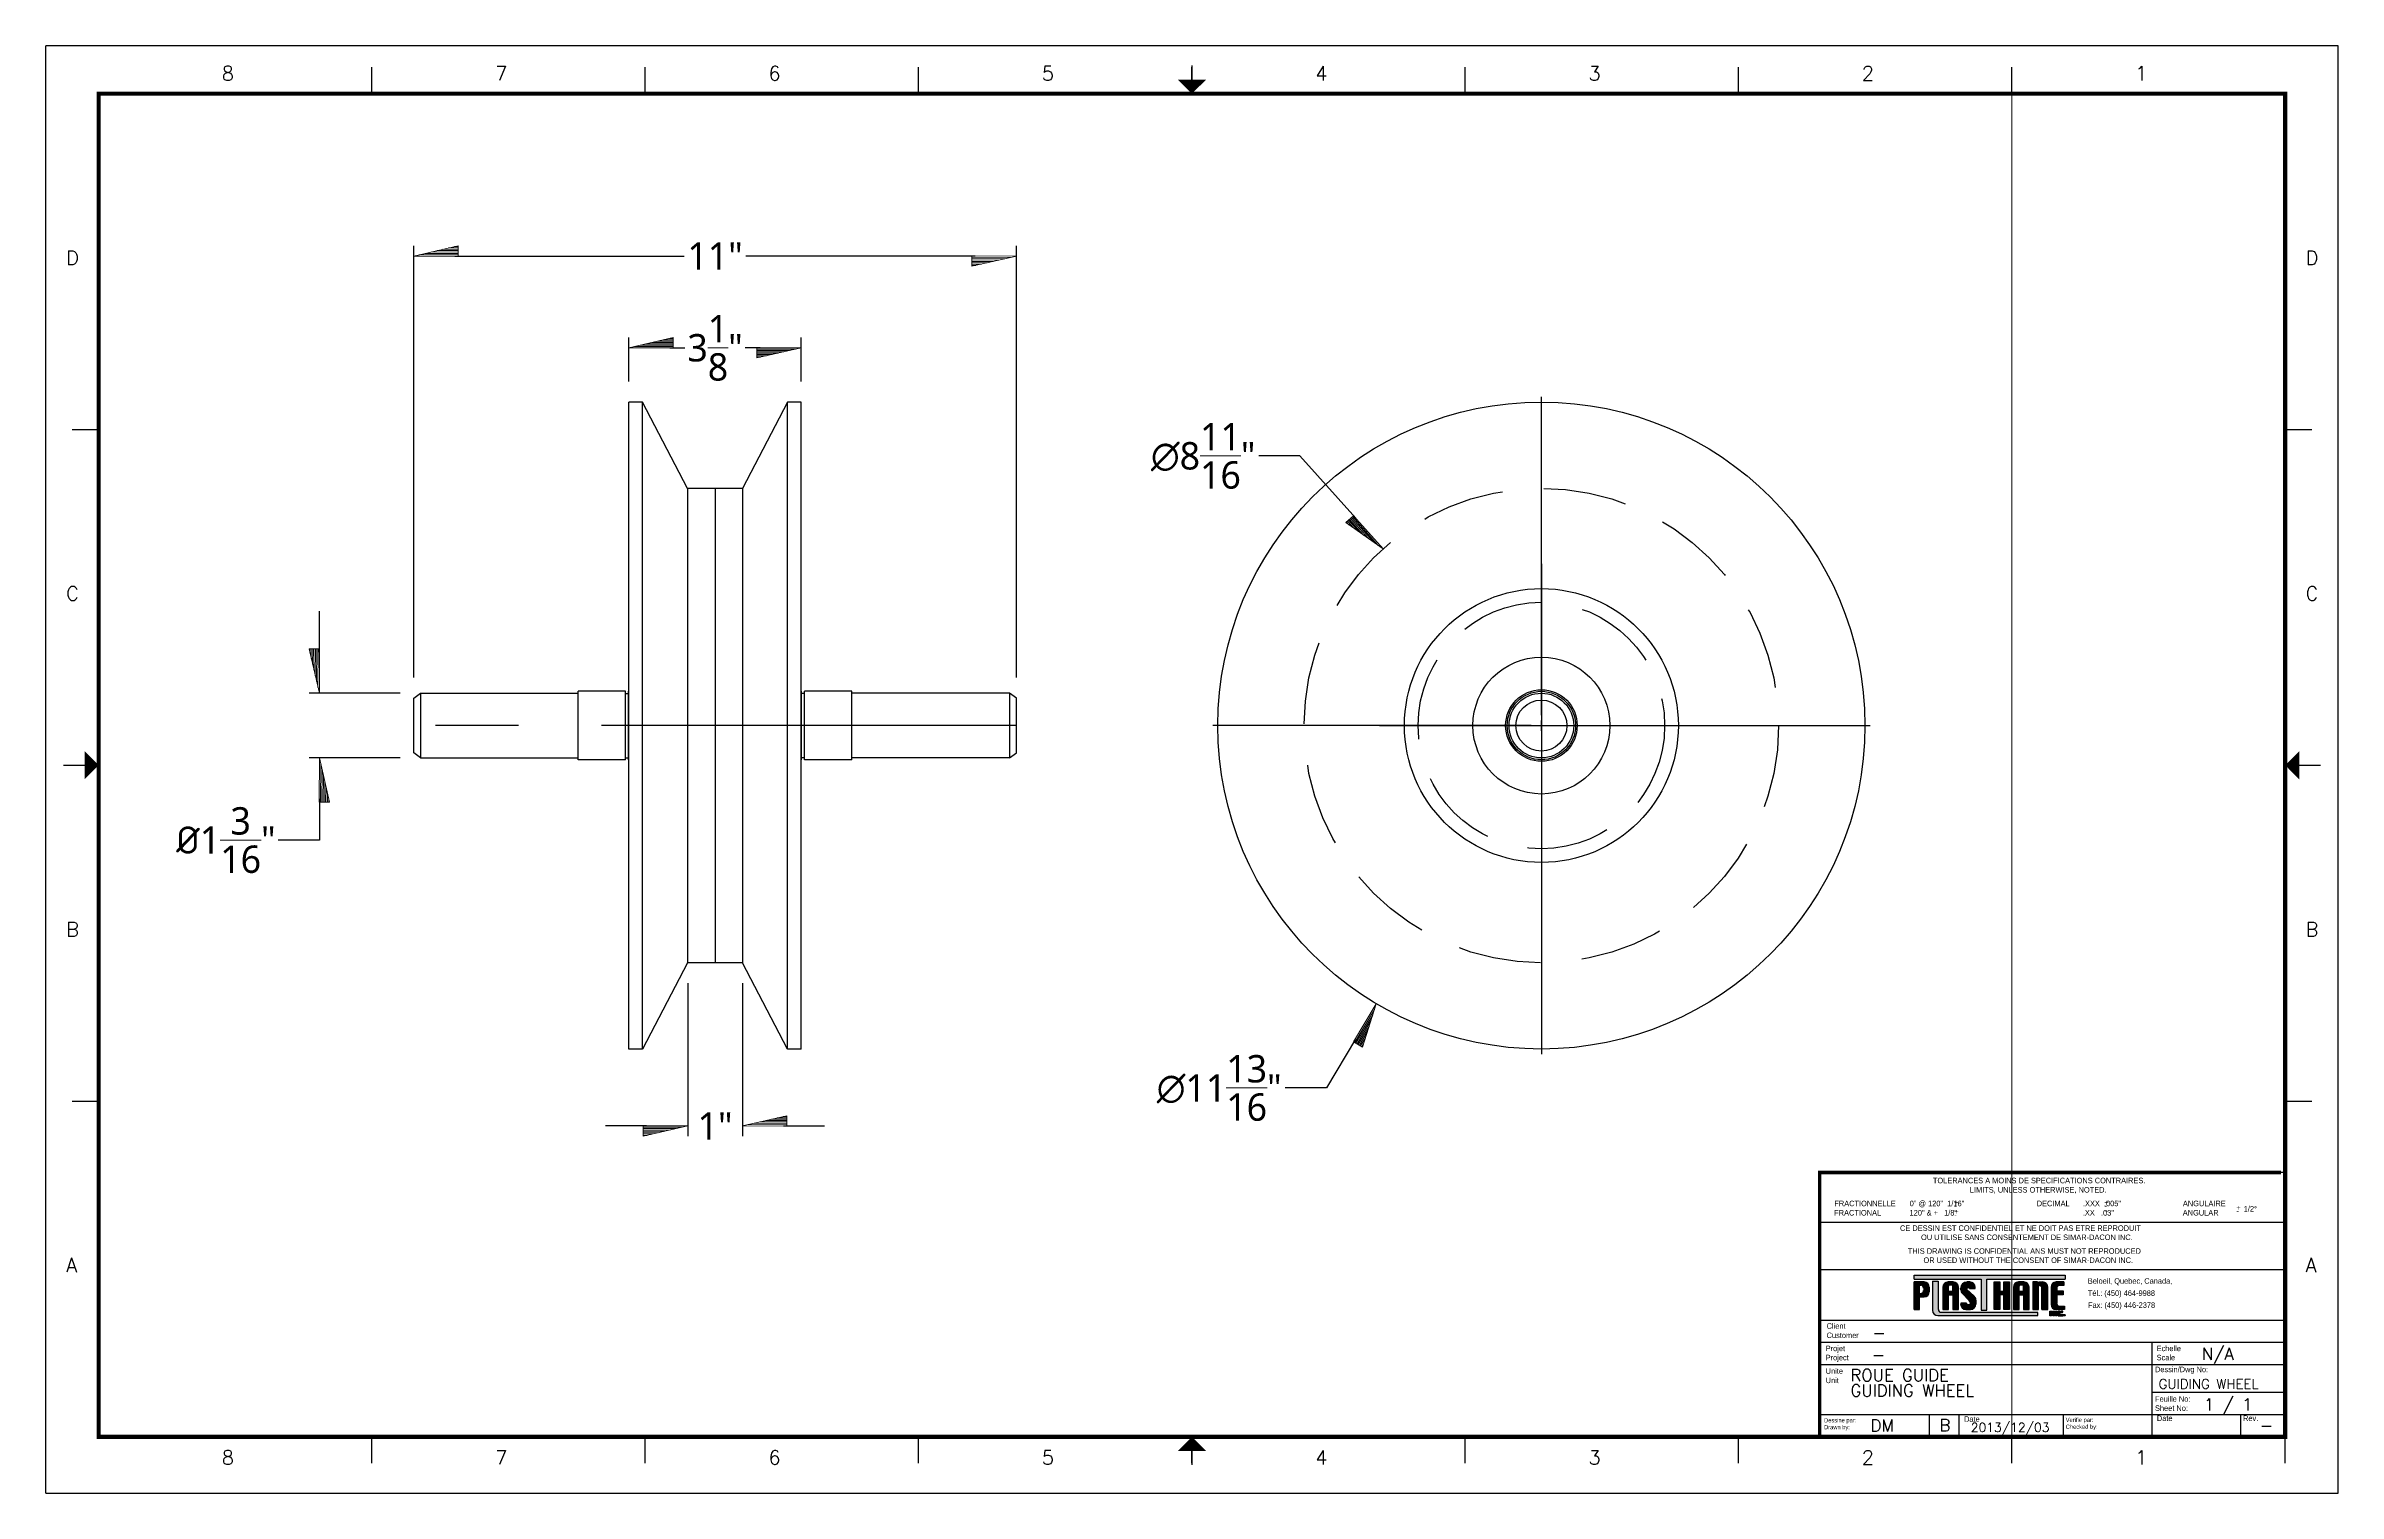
# Paper-space layout 'Layout1' of a CAD drawing. Extents: x -0.1 to 16.9, y 0.2 to 10.9.
# The model-space entities are those that its viewports show. They can reach past a viewport. Long polylines and large blocks are cut down to what shows.
import ezdxf

# ---------------------------------------------------------------- set-up
doc = ezdxf.new("R2010")
doc.units = 0
doc.header["$MEASUREMENT"] = 0
doc.linetypes.add('CENTER', pattern=[2, 1.25, -0.25, 0.25, -0.25])
doc.linetypes.add('HIDDEN', pattern=[0.375, 0.25, -0.125])
doc.layers.get('0').update_dxf_attribs({"linetype": 'CONTINUOUS'})
doc.layers.get('DEFPOINTS').update_dxf_attribs({"linetype": 'CONTINUOUS'})
doc.layers.add('AM_5', color=3, linetype='CONTINUOUS', lineweight=15)
doc.layers.add('AM_VIEWS', color=1, linetype='CONTINUOUS', lineweight=15, plot=False)
doc.layers.add('AXES', color=1, linetype='CENTER')
doc.layers.add('CARTOUCHE', color=2, linetype='CONTINUOUS')
doc.styles.add('CARTOUCHE', font='ROMANS.SHX', dxfattribs={"height": 0.1})
doc.styles.add('CARTOUCHE_2', font='ROMANS.SHX', dxfattribs={"height": 0.075})
doc.styles.add('pamphlet', font='segoeui.ttf', dxfattribs={"height": 0.5})
doc.styles.add('ROMANS', font='romans.shx')
doc.styles.add('STD1_1', font='stylu.ttf', dxfattribs={"height": 1})
doc.dimstyles.new('PAMPHLET', dxfattribs={"dimtxt": 1, "dimasz": 1.5, "dimexe": 0.1875, "dimexo": 0.375, "dimgap": 0.09375, "dimtad": 0, "dimtih": 1, "dimtoh": 1, "dimdec": 4, "dimzin": 0, "dimdsep": 46, "dimlunit": 4, "dimtxsty": 'pamphlet', "dimblk1": 'BFL', "dimblk2": 'BFL', "dimsah": 1, "dimcen": -0.09375, "dimadec": 0, "dimazin": 0, "dimtfac": 1, "dimtdec": 4, "dimtofl": 0, "dimtmove": 0, "dimatfit": 1, "dimldrblk": 'BFL', "dimfxl": 0, "dimtolj": 1, "dimtzin": 0, "dimarcsym": 0})
doc.dimstyles.new('PAMPHLET$0', dxfattribs={"dimtxt": 1, "dimasz": 1.5, "dimexe": 0.1875, "dimexo": 0.375, "dimgap": 0.09375, "dimtad": 0, "dimtih": 1, "dimtoh": 1, "dimdec": 4, "dimzin": 0, "dimdsep": 46, "dimlunit": 4, "dimtxsty": 'pamphlet', "dimblk1": 'BFL', "dimblk2": 'BFL', "dimsah": 1, "dimcen": -0.09375, "dimadec": 0, "dimazin": 0, "dimtfac": 1, "dimtdec": 4, "dimtofl": 0, "dimtmove": 0, "dimatfit": 1, "dimldrblk": 'BFL', "dimfxl": 0, "dimtolj": 1, "dimtzin": 0, "dimarcsym": 0})

# ---------------------------------------------------------------- blocks, each defined once
blk = doc.blocks.new('CADRE_FORMAT_B')
at = {"layer": 'CARTOUCHE'}
for p, q in [((0, 0), (0, 10.735)), ((17, 10.735), (0, 10.735)), ((17, 0), (17, 10.735)), ((2.419, 10.38), (2.419, 10.576)), ((4.446, 10.38), (4.446, 10.576)), ((6.473, 10.38), (6.473, 10.576)), ((8.5, 10.38), (8.5, 10.576)), ((8.5, 10.38), (8.5, 10.576)), ((10.527, 10.38), (10.527, 10.576)), ((12.554, 10.38), (12.554, 10.576)), ((14.581, 10.38), (14.581, 10.576)), ((0.196, 7.889), (0.392, 7.889)), ((16.608, 7.889), (16.804, 7.889)), ((0.131, 5.399), (0.392, 5.399)), ((0.196, 5.399), (0.392, 5.399)), ((16.608, 5.399), (16.869, 5.399)), ((16.608, 5.399), (16.804, 5.399)), ((0.196, 2.908), (0.392, 2.908)), ((16.608, 2.908), (16.804, 2.908)), ((2.419, 0.222), (2.419, 0.418)), ((4.446, 0.222), (4.446, 0.418)), ((6.473, 0.222), (6.473, 0.418)), ((8.5, 0.222), (8.5, 0.418)), ((8.5, 0.222), (8.5, 0.418)), ((10.527, 0.222), (10.527, 0.418)), ((12.554, 0.222), (12.554, 0.418)), ((14.581, 0.222), (14.581, 0.418)), ((16.608, 0.222), (16.608, 0.418)), ((0, 0), (17, 0))]:
    blk.add_line(p, q, dxfattribs=at)
at = {"layer": 'CARTOUCHE', "const_width": 0.0105}
for points in [[(8.5, 10.589), (8.5, 10.484)], [(0.183, 5.399), (0.288, 5.399)], [(16.681, 5.43), (16.681, 5.43)], [(8.5, 0.209), (8.5, 0.313)]]:
    blk.add_lwpolyline(points, dxfattribs=at)
at = {"layer": 'CARTOUCHE', "const_width": 0.0312}
blk.add_lwpolyline([(16.608, 10.38), (0.392, 10.38), (0.392, 0.418), (16.608, 0.418)], close=True, dxfattribs=at)
at = {"layer": 'CARTOUCHE'}
for points in [[(8.395, 10.484), (8.605, 10.484), (8.5, 10.38)], [(0.288, 5.294), (0.288, 5.503), (0.392, 5.399)], [(16.712, 5.294), (16.712, 5.503), (16.608, 5.399)], [(8.395, 0.313), (8.605, 0.313), (8.5, 0.418)]]:
    blk.add_solid(points, dxfattribs=at)
at = {"layer": 'CARTOUCHE', "style": 'ROMANS'}
for s, p in [('8', (1.306, 10.478)), ('7', (3.333, 10.478)), ('6', (5.36, 10.478)), ('5', (7.387, 10.478)), ('4', (9.414, 10.478)), ('3', (11.441, 10.478)), ('2', (13.468, 10.478)), ('1', (15.495, 10.478)), ('D', (0.151, 9.11)), ('D', (16.759, 9.11)), ('C', (0.151, 6.62)), ('C', (16.759, 6.62)), ('B', (0.151, 4.129)), ('B', (16.759, 4.129)), ('A', (0.151, 1.639)), ('A', (16.759, 1.639)), ('8', (1.306, 0.212)), ('7', (3.333, 0.212)), ('6', (5.36, 0.212)), ('5', (7.387, 0.212)), ('4', (9.414, 0.212)), ('3', (11.441, 0.212)), ('2', (13.468, 0.212)), ('1', (15.495, 0.212))]:
    blk.add_text(s, height=0.105, dxfattribs=at).set_placement(p)
blk = doc.blocks.new('DESCRIPTIONDELACARTOUCHEFORMATB')
at = {"layer": 'CARTOUCHE'}
for tag, p, height, style in [('CLIENT', (-2.075, 0.195), 0.0891, 'CARTOUCHE'), ('PROJET', (-2.08, 0.03), 0.0891, 'CARTOUCHE'), ('ÉCHELLE', (0.368, 0.035), 0.0891, 'CARTOUCHE'), ('DESCRIPTION1', (-2.238, -0.122), 0.0891, 'CARTOUCHE'), ('DESCRIPTION2', (-2.238, -0.236), 0.0891, 'CARTOUCHE'), ('#DESSIN', (0.048, -0.178), 0.0891, 'CARTOUCHE'), ('DESCRIPTION3', (-2.237, -0.349), 0.0891, 'CARTOUCHE'), ('#FEUILLE', (0.384, -0.338), 0.0891, 'CARTOUCHE'), ('DESSINÉ', (-2.088, -0.496), 0.0891, 'CARTOUCHE'), ('FORMAT', (-1.578, -0.494), 0.0891, 'CARTOUCHE'), ('DATECONCEPTION', (-1.345, -0.498), 0.0668, 'CARTOUCHE_2'), ('VÉRIFIÉ_PAR', (-0.305, -0.493), 0.0891, 'CARTOUCHE'), ('DATEVÉRIFICATION', (0.193, -0.493), 0.0891, 'CARTOUCHE'), ('RÉVISION', (0.798, -0.493), 0.0891, 'CARTOUCHE')]:
    blk.add_attdef(tag, p, '', height=height, dxfattribs=dict(at, style=style))
blk = doc.blocks.new('BFL')
for p, q in [((0, 0), (-1.08, 0.001)), ((-1.08, 0.001), (-1.08, -0.249)), ((0, 0), (-1.08, -0.249)), ((-0.141, -0.033), (-1.08, -0.031)), ((-0.283, -0.065), (-1.08, -0.064)), ((-0.424, -0.098), (-1.08, -0.097)), ((-0.565, -0.13), (-1.08, -0.13)), ((-0.707, -0.163), (-1.08, -0.162)), ((-0.848, -0.195), (-1.08, -0.195)), ((-0.99, -0.228), (-1.08, -0.228))]:
    blk.add_line(p, q)
blk = doc.blocks.new('*D50')
at = {"layer": 'AM_5', "color": 0, "lineweight": -2, "ltscale": 0.75}
for p, q in [((107.261, 47.696), (107.261, 55.581)), ((108.011, 55.393), (112.197, 55.393)), ((117.511, 55.393), (113.324, 55.393)), ((118.261, 47.696), (118.261, 55.581))]:
    blk.add_line(p, q, dxfattribs=at)
at = {"layer": 'DEFPOINTS', "color": 0, "ltscale": 0.75}
for p in [(118.261, 55.393), (107.261, 47.321), (118.261, 47.321)]:
    blk.add_point(p, dxfattribs=at)
at = {"layer": 'AM_5', "color": 0, "lineweight": -2, "ltscale": 0.75, "xscale": 0.75, "yscale": 0.75, "zscale": 0.75, "rotation": 180}
blk.add_blockref('BFL', (107.261, 55.393), dxfattribs=at)
at = {"layer": 'AM_5', "color": 0, "lineweight": -2, "ltscale": 0.75, "xscale": 0.75, "yscale": 0.75, "zscale": 0.75}
blk.add_blockref('BFL', (118.261, 55.393), dxfattribs=at)
at = {"layer": 'AM_5', "color": 0, "ltscale": 0.75, "insert": (112.761, 55.393), "char_height": 0.5, "attachment_point": 5, "style": 'pamphlet'}
blk.add_mtext('\\A1;11"', dxfattribs=at)
blk = doc.blocks.new('*D51')
at = {"layer": 'AM_5', "color": 0, "lineweight": -2, "ltscale": 0.75}
for p, q in [((127.846, 47.008), (127.846, 52.82)), ((127.846, 46.727), (127.846, 46.914)), ((127.658, 46.821), (121.846, 46.821)), ((127.752, 46.821), (127.939, 46.821)), ((127.846, 46.633), (127.846, 40.821)), ((128.033, 46.821), (133.845, 46.821)), ((124.45, 41.097), (123.921, 40.205)), ((123.921, 40.205), (123.171, 40.205))]:
    blk.add_line(p, q, dxfattribs=at)
at = {"layer": 'DEFPOINTS', "color": 0, "ltscale": 0.75}
for p in [(130.859, 51.9), (124.832, 41.742)]:
    blk.add_point(p, dxfattribs=at)
at = {"layer": 'AM_5', "color": 0, "lineweight": -2, "ltscale": 0.75, "xscale": 0.75, "yscale": 0.75, "zscale": 0.75, "rotation": 59.31974368997349}
blk.add_blockref('BFL', (124.832, 41.742), dxfattribs=at)
at = {"layer": 'AM_5', "color": 0, "ltscale": 0.75, "insert": (121.964, 40.205), "char_height": 0.5, "attachment_point": 5, "style": 'pamphlet'}
blk.add_mtext('\\A1;∅11{\\H1.000000x;\\S13/16;}"', dxfattribs=at)
blk = doc.blocks.new('*D52')
at = {"layer": 'AM_5', "color": 0, "lineweight": -2, "ltscale": 0.75}
for p, q in [((105.537, 48.161), (105.537, 48.911)), ((107.011, 47.411), (105.35, 47.411)), ((107.011, 46.23), (105.35, 46.23)), ((105.537, 45.48), (105.537, 44.73)), ((105.537, 44.73), (104.787, 44.73))]:
    blk.add_line(p, q, dxfattribs=at)
at = {"layer": 'DEFPOINTS', "color": 0, "ltscale": 0.75}
for p in [(107.386, 47.411), (105.537, 46.23), (107.386, 46.23)]:
    blk.add_point(p, dxfattribs=at)
at = {"layer": 'AM_5', "color": 0, "lineweight": -2, "ltscale": 0.75, "xscale": 0.75, "yscale": 0.75, "zscale": 0.75}
for p, rotation in [((105.537, 47.411), 270), ((105.537, 46.23), 90)]:
    blk.add_blockref('BFL', p, dxfattribs=dict(at, rotation=rotation))
at = {"layer": 'AM_5', "color": 0, "ltscale": 0.75, "insert": (103.831, 44.73), "char_height": 0.5, "attachment_point": 5, "style": 'pamphlet'}
blk.add_mtext('\\A1;{\\fISOCPEUR|b0|i0|c0|p34;%%C{\\fSegoe UI|b0|i0|c0|p34;1{\\H1.000000x;\\S3/16;}"}}', dxfattribs=at)
blk = doc.blocks.new('*D53')
at = {"layer": 'AM_5', "color": 0, "lineweight": -2, "ltscale": 0.75}
for p, q in [((123.436, 51.745), (122.686, 51.745)), ((124.456, 50.605), (123.436, 51.745)), ((127.846, 47.008), (127.846, 51.245)), ((127.846, 46.727), (127.846, 46.914)), ((127.658, 46.821), (123.421, 46.821)), ((127.752, 46.821), (127.939, 46.821)), ((127.846, 46.633), (127.846, 42.396)), ((128.033, 46.821), (132.27, 46.821))]:
    blk.add_line(p, q, dxfattribs=at)
at = {"layer": 'DEFPOINTS', "color": 0, "ltscale": 0.75}
for p in [(124.956, 50.047), (130.735, 43.595)]:
    blk.add_point(p, dxfattribs=at)
at = {"layer": 'AM_5', "color": 0, "lineweight": -2, "ltscale": 0.75, "xscale": 0.75, "yscale": 0.75, "zscale": 0.75, "rotation": 311.8472149117584}
blk.add_blockref('BFL', (124.956, 50.047), dxfattribs=at)
at = {"layer": 'AM_5', "color": 0, "ltscale": 0.75, "insert": (121.672, 51.745), "char_height": 0.5, "attachment_point": 5, "style": 'pamphlet'}
blk.add_mtext('\\A1;∅8{\\H1.000000x;\\S11/16;}"', dxfattribs=at)
blk = doc.blocks.new('*D84')
at = {"layer": 'AM_5', "color": 0, "lineweight": -2, "ltscale": 0.75}
for p, q in [((112.261, 42.115), (112.261, 39.323)), ((113.261, 42.115), (113.261, 39.323)), ((111.511, 39.51), (110.761, 39.51)), ((114.011, 39.51), (114.761, 39.51))]:
    blk.add_line(p, q, dxfattribs=at)
at = {"layer": 'DEFPOINTS', "color": 0, "ltscale": 0.75}
for p in [(112.261, 42.49), (113.261, 42.49), (113.261, 39.51)]:
    blk.add_point(p, dxfattribs=at)
at = {"layer": 'AM_5', "color": 0, "lineweight": -2, "ltscale": 0.75, "xscale": 0.75, "yscale": 0.75, "zscale": 0.75}
blk.add_blockref('BFL', (112.261, 39.51), dxfattribs=at)
at = {"layer": 'AM_5', "color": 0, "lineweight": -2, "ltscale": 0.75, "xscale": 0.75, "yscale": 0.75, "zscale": 0.75, "rotation": 180}
blk.add_blockref('BFL', (113.261, 39.51), dxfattribs=at)
at = {"layer": 'AM_5', "color": 0, "ltscale": 0.75, "insert": (112.761, 39.51), "char_height": 0.5, "attachment_point": 5, "style": 'pamphlet'}
blk.add_mtext('\\A1;{\\fSegoe UI|b0|i0|c0|p34;1"}', dxfattribs=at)
blk = doc.blocks.new('*D85')
at = {"layer": 'AM_5', "color": 0, "lineweight": -2, "ltscale": 0.75}
for p, q in [((111.186, 53.101), (111.186, 53.906)), ((111.936, 53.718), (112.21, 53.718)), ((113.585, 53.718), (113.311, 53.718)), ((114.335, 53.101), (114.335, 53.906))]:
    blk.add_line(p, q, dxfattribs=at)
at = {"layer": 'DEFPOINTS', "color": 0, "ltscale": 0.75}
for p in [(114.335, 53.718), (111.186, 52.726), (114.335, 52.726)]:
    blk.add_point(p, dxfattribs=at)
at = {"layer": 'AM_5', "color": 0, "lineweight": -2, "ltscale": 0.75, "xscale": 0.75, "yscale": 0.75, "zscale": 0.75, "rotation": 180}
blk.add_blockref('BFL', (111.186, 53.718), dxfattribs=at)
at = {"layer": 'AM_5', "color": 0, "lineweight": -2, "ltscale": 0.75, "xscale": 0.75, "yscale": 0.75, "zscale": 0.75}
blk.add_blockref('BFL', (114.335, 53.718), dxfattribs=at)
at = {"layer": 'AM_5', "color": 0, "ltscale": 0.75, "insert": (112.761, 53.718), "char_height": 0.5, "attachment_point": 5, "style": 'pamphlet'}
blk.add_mtext('\\A1;{\\fSegoe UI|b0|i0|c0|p34;3{\\H1.000000x;\\S1/8;}"}', dxfattribs=at)

msp = doc.modelspace()

# ---------------------------------------------------------------- linework, layer by layer
for p, q in [((111.18585, 40.91517), (111.18585, 52.72617)), ((111.43585, 52.72617), (111.18585, 52.72617)), ((111.43585, 40.91517), (111.43585, 52.72617)), ((112.26065, 51.15137), (111.43585, 52.72617)), ((114.08545, 52.72617), (113.26065, 51.15137)), ((114.08545, 40.91517), (114.08545, 52.72617)), ((114.33545, 52.72617), (114.08545, 52.72617)), ((114.33545, 40.91517), (114.33545, 52.72617)), ((112.26065, 51.15137), (112.26065, 42.48997)), ((113.26065, 51.15137), (112.26065, 51.15137)), ((112.76065, 51.15137), (112.76065, 42.48997)), ((113.26065, 51.15137), (113.26065, 42.48997)), ((127.84557, 49.77342), (127.84557, 43.86792)), ((111.18585, 44.32067), (111.18585, 49.32067)), ((114.33545, 44.32067), (114.33545, 49.32067)), ((107.26065, 47.32067), (107.38565, 47.41122)), ((107.26065, 46.32067), (107.26065, 47.32067)), ((107.38565, 47.41122), (110.26065, 47.41122)), ((107.38565, 47.41122), (107.38565, 46.23012)), ((110.26065, 46.19567), (110.26065, 47.44567)), ((111.12635, 47.44567), (110.26065, 47.44567)), ((111.12635, 46.19567), (111.12635, 47.44567)), ((111.12635, 47.40867), (111.18235, 47.40867)), ((111.18235, 46.19567), (111.18235, 47.44567)), ((111.18585, 47.44567), (111.18235, 47.44567)), ((114.33895, 47.44567), (114.33545, 47.44567)), ((114.33895, 46.19567), (114.33895, 47.44567)), ((114.39495, 47.40867), (114.33895, 47.40867)), ((114.39495, 46.19567), (114.39495, 47.44567)), ((115.26065, 47.44567), (114.39495, 47.44567)), ((115.26065, 46.19567), (115.26065, 47.44567)), ((118.13565, 47.41122), (115.26065, 47.41122)), ((118.13565, 47.41122), (118.13565, 46.23012)), ((118.26065, 47.32067), (118.13565, 47.41122)), ((118.26065, 46.32067), (118.26065, 47.32067)), ((127.84557, 47.41122), (127.84557, 46.23012)), ((114.33545, 46.82067), (111.18585, 46.82067)), ((124.89282, 46.82067), (130.79832, 46.82067)), ((127.25502, 46.82067), (128.43612, 46.82067)), ((107.38565, 46.23012), (107.26065, 46.32067)), ((107.38565, 46.23012), (110.26065, 46.23012)), ((111.12635, 46.19567), (110.26065, 46.19567)), ((111.12635, 46.23267), (111.18235, 46.23267)), ((111.18585, 46.19567), (111.18235, 46.19567)), ((114.33895, 46.19567), (114.33545, 46.19567)), ((114.39495, 46.23267), (114.33895, 46.23267)), ((115.26065, 46.19567), (114.39495, 46.19567)), ((118.13565, 46.23012), (115.26065, 46.23012)), ((118.13565, 46.23012), (118.26065, 46.32067)), ((112.26065, 42.48997), (111.43585, 40.91517)), ((113.26065, 42.48997), (112.26065, 42.48997)), ((114.08545, 40.91517), (113.26065, 42.48997)), ((111.43585, 40.91517), (111.18585, 40.91517)), ((114.33545, 40.91517), (114.08545, 40.91517))]:
    msp.add_line(p, q)
for radius in [5.9056, 2.5, 1.25, 0.65305, 0.625, 0.59055, 0.46555]:
    msp.add_circle((127.84557, 46.82067), radius)
at = {"linetype": 'HIDDEN'}
for radius in [4.3307, 2.25]:
    msp.add_circle((127.84557, 46.82067), radius, dxfattribs=at)
at = {"layer": 'AXES'}
msp.add_line((118.26065, 46.82067), (107.26065, 46.82067), dxfattribs=at)

# ---------------------------------------------------------------- dimensions: what is measured, and where the dimension line sits
at = {"layer": 'AM_5', "color": 0, "ltscale": 0.75}
for base, p1, p2, override, picture, middle in [((118.26065, 55.39339), (107.26065, 47.32067), (118.26065, 47.32067), {"dimtxt": 0.5, "dimasz": 0.75}, '*D50', (112.76065, 55.39339)), ((114.33545, 53.71839), (111.18585, 52.72617), (114.33545, 52.72617), {"dimtxt": 0.5, "dimasz": 0.75, "dimpost": '{\\fSegoe UI|b0|i0|c0|p34;<>}'}, '*D85', (112.76065, 53.71839))]:
    dim = msp.add_linear_dim(base=base, p1=p1, p2=p2, dimstyle='PAMPHLET$0', override=override, dxfattribs=at)
    dim.commit()
    dim.dimension.update_dxf_attribs({"geometry": picture, "text_midpoint": middle})
for p1, p2, picture, middle in [((130.85885, 51.89955), (124.83228, 41.74168), '*D51', (121.96437, 40.20528)), ((130.73478, 43.59461), (124.95636, 50.04672), '*D53', (121.67166, 51.74481))]:
    dim = msp.add_diameter_dim_2p(p1=p1, p2=p2, dimstyle='PAMPHLET', override={"dimtxt": 0.5, "dimasz": 0.75}, dxfattribs=at)
    dim.commit()
    dim.dimension.update_dxf_attribs({"geometry": picture, "text_midpoint": middle, "dimtype": 163})
dim = msp.add_linear_dim(base=(105.53705, 46.23012), p1=(107.38565, 47.41122), p2=(107.38565, 46.23012), angle=90, text='{\\fISOCPEUR|b0|i0|c0|p34;%%C<>}', dimstyle='PAMPHLET$0', override={"dimtxt": 0.5, "dimasz": 0.75, "dimpost": '{\\fSegoe UI|b0|i0|c0|p34;<>}'}, dxfattribs=at)
dim.commit()
dim.dimension.update_dxf_attribs({"geometry": '*D52', "text_midpoint": (103.83064, 44.73012)})
dim = msp.add_linear_dim(base=(113.26065, 39.51044), p1=(112.26065, 42.48997), p2=(113.26065, 42.48997), angle=0, dimstyle='PAMPHLET$0', override={"dimtxt": 0.5, "dimasz": 0.75, "dimpost": '{\\fSegoe UI|b0|i0|c0|p34;<>}'}, dxfattribs=at)
dim.commit()
dim.dimension.update_dxf_attribs({"geometry": '*D84', "text_midpoint": (112.76065, 39.51044)})

psp = doc.layouts.get("Layout1")

# ---------------------------------------------------------------- hatches: boundary and pattern name
for points in [[(13.786, 1.791), (14.281, 1.791), (14.281, 1.56), (14.324, 1.56), (14.324, 1.791), (14.905, 1.791), (14.905, 1.821), (13.786, 1.821)], [(14.421, 1.565), (14.421, 1.676), (14.45, 1.676), (14.45, 1.565), (14.492, 1.565), (14.492, 1.77), (14.45, 1.77), (14.45, 1.703), (14.421, 1.703), (14.421, 1.77), (14.378, 1.77), (14.378, 1.565)]]:
    psp.add_hatch(color=2).paths.add_polyline_path(points)
h = psp.add_hatch(color=2)
edge = h.paths.add_edge_path()
edge.add_arc((13.858, 1.731), 0.0391, 0, 90)
edge.add_line((13.858, 1.77), (13.786, 1.77))
edge.add_line((13.786, 1.77), (13.786, 1.566))
edge.add_line((13.786, 1.566), (13.825, 1.566))
edge.add_line((13.825, 1.566), (13.825, 1.659))
edge.add_line((13.825, 1.659), (13.858, 1.659))
edge.add_arc((13.858, 1.698), 0.0391, 270, 360)
edge.add_line((13.897, 1.698), (13.897, 1.731))
edge = h.paths.add_edge_path(flags=16)
edge.add_line((13.825, 1.684), (13.825, 1.746))
edge.add_line((13.825, 1.746), (13.834, 1.746))
edge.add_arc((13.834, 1.724), 0.0215, 0, 90, ccw=False)
edge.add_line((13.856, 1.724), (13.856, 1.706))
edge.add_arc((13.834, 1.706), 0.0215, -90, 0, ccw=False)
edge.add_line((13.834, 1.684), (13.825, 1.684))
h = psp.add_hatch(color=2)
edge = h.paths.add_edge_path()
edge.add_line((14.703, 1.545), (13.984, 1.545))
edge.add_arc((13.984, 1.565), 0.0195, 180, 270, ccw=False)
edge.add_line((13.964, 1.565), (13.964, 1.775))
edge.add_line((13.964, 1.775), (13.921, 1.775))
edge.add_line((13.921, 1.775), (13.921, 1.56))
edge.add_arc((13.96, 1.56), 0.0391, 180, 270)
edge.add_line((13.96, 1.521), (14.703, 1.521))
edge.add_line((14.703, 1.521), (14.703, 1.545))
h = psp.add_hatch(color=2)
edge = h.paths.add_edge_path()
edge.add_line((14.075, 1.77), (14.037, 1.77))
edge.add_arc((14.037, 1.731), 0.0391, 90, 180)
edge.add_line((13.998, 1.731), (13.998, 1.565))
edge.add_line((13.998, 1.565), (14.04, 1.565))
edge.add_line((14.04, 1.565), (14.04, 1.676))
edge.add_line((14.04, 1.676), (14.072, 1.676))
edge.add_line((14.072, 1.676), (14.072, 1.565))
edge.add_line((14.072, 1.565), (14.114, 1.565))
edge.add_line((14.114, 1.565), (14.114, 1.731))
edge.add_arc((14.075, 1.731), 0.0391, 0, 90)
edge = h.paths.add_edge_path(flags=16)
edge.add_line((14.04, 1.703), (14.04, 1.738))
edge.add_arc((14.048, 1.738), 0.00781, 90, 180, ccw=False)
edge.add_line((14.048, 1.746), (14.064, 1.746))
edge.add_arc((14.064, 1.738), 0.00781, 0, 90, ccw=False)
edge.add_line((14.072, 1.738), (14.072, 1.703))
edge.add_line((14.072, 1.703), (14.04, 1.703))
h = psp.add_hatch(color=2)
edge = h.paths.add_edge_path()
edge.add_line((14.195, 1.722), (14.237, 1.722))
edge.add_line((14.237, 1.722), (14.237, 1.731))
edge.add_arc((14.198, 1.731), 0.0391, 0, 90)
edge.add_line((14.198, 1.77), (14.176, 1.77))
edge.add_arc((14.176, 1.723), 0.0469, 90, 180)
edge.add_line((14.129, 1.723), (14.129, 1.718))
edge.add_arc((14.176, 1.718), 0.0469, 180, 224.6603)
edge.add_line((14.143, 1.685), (14.194, 1.633))
edge.add_arc((14.18, 1.619), 0.0195, 0, 44.6603, ccw=False)
edge.add_line((14.2, 1.619), (14.2, 1.607))
edge.add_arc((14.186, 1.607), 0.0139, -180, 0, ccw=False)
edge.add_line((14.172, 1.607), (14.172, 1.614))
edge.add_line((14.172, 1.614), (14.13, 1.614))
edge.add_line((14.13, 1.614), (14.13, 1.605))
edge.add_arc((14.169, 1.605), 0.0391, 180, 270)
edge.add_line((14.169, 1.566), (14.203, 1.566))
edge.add_arc((14.203, 1.605), 0.0391, 270, 360)
edge.add_line((14.242, 1.605), (14.242, 1.636))
edge.add_arc((14.203, 1.636), 0.0391, 0, 46.6435)
edge.add_line((14.229, 1.664), (14.173, 1.717))
edge.add_arc((14.182, 1.727), 0.0132, 0, 226.6435, ccw=False)
edge.add_line((14.195, 1.727), (14.195, 1.722))
h = psp.add_hatch(color=2)
edge = h.paths.add_edge_path()
edge.add_line((14.595, 1.676), (14.595, 1.565))
edge.add_line((14.595, 1.565), (14.637, 1.565))
edge.add_line((14.637, 1.565), (14.637, 1.731))
edge.add_arc((14.598, 1.731), 0.0391, 0, 90)
edge.add_line((14.598, 1.77), (14.56, 1.77))
edge.add_arc((14.56, 1.731), 0.0391, 90, 180)
edge.add_line((14.521, 1.731), (14.521, 1.565))
edge.add_line((14.521, 1.565), (14.564, 1.565))
edge.add_line((14.564, 1.565), (14.564, 1.676))
edge.add_line((14.564, 1.676), (14.595, 1.676))
edge = h.paths.add_edge_path(flags=16)
edge.add_arc((14.571, 1.738), 0.00781, 90, 180, ccw=False)
edge.add_line((14.571, 1.746), (14.587, 1.746))
edge.add_arc((14.587, 1.738), 0.00781, 0, 90, ccw=False)
edge.add_line((14.595, 1.738), (14.595, 1.703))
edge.add_line((14.595, 1.703), (14.564, 1.703))
edge.add_line((14.564, 1.703), (14.564, 1.738))
h = psp.add_hatch(color=2)
edge = h.paths.add_edge_path()
edge.add_arc((14.713, 1.724), 0.0195, 0, 90, ccw=False)
edge.add_line((14.733, 1.724), (14.733, 1.565))
edge.add_line((14.733, 1.565), (14.776, 1.565))
edge.add_line((14.776, 1.565), (14.776, 1.731))
edge.add_arc((14.737, 1.731), 0.0391, 0, 90)
edge.add_line((14.737, 1.77), (14.715, 1.77))
edge.add_arc((14.715, 1.762), 0.00781, 90, 180)
edge.add_line((14.707, 1.762), (14.707, 1.762))
edge.add_line((14.707, 1.762), (14.7, 1.762))
edge.add_line((14.7, 1.762), (14.7, 1.77))
edge.add_line((14.7, 1.77), (14.665, 1.77))
edge.add_line((14.665, 1.77), (14.665, 1.565))
edge.add_line((14.665, 1.565), (14.707, 1.565))
edge.add_line((14.707, 1.565), (14.707, 1.743))
edge.add_line((14.707, 1.743), (14.713, 1.743))
h = psp.add_hatch(color=2)
edge = h.paths.add_edge_path()
edge.add_line((14.891, 1.675), (14.891, 1.704))
edge.add_line((14.891, 1.704), (14.842, 1.704))
edge.add_line((14.842, 1.704), (14.842, 1.725))
edge.add_arc((14.861, 1.725), 0.0195, 90, 180, ccw=False)
edge.add_line((14.861, 1.745), (14.894, 1.745))
edge.add_line((14.894, 1.745), (14.894, 1.77))
edge.add_line((14.894, 1.77), (14.839, 1.77))
edge.add_arc((14.839, 1.731), 0.0391, 90, 180)
edge.add_line((14.8, 1.731), (14.8, 1.604))
edge.add_arc((14.839, 1.604), 0.0391, 180, 270)
edge.add_line((14.839, 1.565), (14.899, 1.565))
edge.add_line((14.899, 1.565), (14.899, 1.591))
edge.add_line((14.899, 1.591), (14.861, 1.591))
edge.add_arc((14.861, 1.61), 0.0195, 180, 270, ccw=False)
edge.add_line((14.842, 1.61), (14.842, 1.675))
edge.add_line((14.842, 1.675), (14.891, 1.675))
h = psp.add_hatch(color=2)
edge = h.paths.add_edge_path()
edge.add_line((14.803, 1.554), (14.793, 1.554))
edge.add_arc((14.793, 1.552), 0.00195, 90, 180)
edge.add_line((14.791, 1.552), (14.791, 1.521))
edge.add_arc((14.793, 1.521), 0.00195, 180, 270)
edge.add_line((14.793, 1.52), (14.803, 1.52))
edge.add_arc((14.803, 1.521), 0.00195, 270, 360)
edge.add_line((14.805, 1.521), (14.805, 1.552))
edge.add_arc((14.803, 1.552), 0.00195, 360, 450)
h = psp.add_hatch(color=2)
edge = h.paths.add_edge_path()
edge.add_line((14.828, 1.549), (14.83, 1.549))
edge.add_arc((14.83, 1.547), 0.00195, 0, 90, ccw=False)
edge.add_line((14.832, 1.547), (14.832, 1.521))
edge.add_arc((14.834, 1.521), 0.00195, 180, 270)
edge.add_line((14.834, 1.52), (14.845, 1.52))
edge.add_arc((14.845, 1.521), 0.00195, 270, 360)
edge.add_line((14.847, 1.521), (14.847, 1.552))
edge.add_arc((14.845, 1.552), 0.00195, 360, 450)
edge.add_line((14.845, 1.554), (14.814, 1.554))
edge.add_arc((14.814, 1.552), 0.00195, 90, 180)
edge.add_line((14.812, 1.552), (14.812, 1.521))
edge.add_arc((14.814, 1.521), 0.00195, 180, 270)
edge.add_line((14.814, 1.52), (14.824, 1.52))
edge.add_arc((14.824, 1.521), 0.00195, 270, 360)
edge.add_line((14.826, 1.521), (14.826, 1.547))
edge.add_arc((14.828, 1.547), 0.00195, 90, 180, ccw=False)
h = psp.add_hatch(color=2)
edge = h.paths.add_edge_path()
edge.add_line((14.855, 1.52), (14.885, 1.52))
edge.add_arc((14.885, 1.521), 0.00195, 270, 360)
edge.add_line((14.887, 1.521), (14.887, 1.526))
edge.add_arc((14.885, 1.526), 0.00195, 0, 90)
edge.add_line((14.885, 1.528), (14.875, 1.528))
edge.add_arc((14.875, 1.526), 0.00198, 90.3019, 172.9946)
edge.add_arc((14.871, 1.526), 0.00195, -90, 0, ccw=False)
edge.add_line((14.871, 1.524), (14.869, 1.524))
edge.add_arc((14.869, 1.526), 0.00195, 180, 270, ccw=False)
edge.add_line((14.867, 1.526), (14.867, 1.547))
edge.add_arc((14.869, 1.547), 0.00195, 90, 180, ccw=False)
edge.add_line((14.869, 1.549), (14.871, 1.549))
edge.add_arc((14.871, 1.547), 0.00195, 0, 90, ccw=False)
edge.add_arc((14.875, 1.548), 0.00198, 187.0054, 269.6981)
edge.add_line((14.875, 1.546), (14.885, 1.546))
edge.add_arc((14.885, 1.548), 0.00195, 270, 360)
edge.add_line((14.887, 1.548), (14.887, 1.552))
edge.add_arc((14.885, 1.552), 0.00195, 0, 90)
edge.add_line((14.885, 1.554), (14.855, 1.554))
edge.add_arc((14.855, 1.552), 0.00195, 90, 180)
edge.add_line((14.853, 1.552), (14.853, 1.521))
edge.add_arc((14.855, 1.521), 0.00195, 180, 270)
h = psp.add_hatch(color=2)
edge = h.paths.add_edge_path()
edge.add_line((14.904, 1.521), (14.904, 1.526))
edge.add_arc((14.902, 1.526), 0.00195, 360, 450)
edge.add_line((14.902, 1.528), (14.892, 1.528))
edge.add_arc((14.892, 1.526), 0.00195, 90, 180)
edge.add_line((14.89, 1.526), (14.89, 1.521))
edge.add_arc((14.892, 1.521), 0.00195, 180, 270)
edge.add_line((14.892, 1.52), (14.902, 1.52))
edge.add_arc((14.902, 1.521), 0.00195, 270, 360)

# ---------------------------------------------------------------- linework, layer by layer
at = {"color": 2}
for p, q in [((13.858, 1.77), (13.785, 1.77)), ((13.786, 1.821), (14.905, 1.821)), ((13.786, 1.791), (13.786, 1.821)), ((13.786, 1.791), (14.281, 1.791)), ((13.786, 1.566), (13.786, 1.77)), ((13.825, 1.684), (13.825, 1.746)), ((13.825, 1.746), (13.834, 1.746)), ((13.856, 1.724), (13.856, 1.706)), ((13.897, 1.731), (13.897, 1.698)), ((13.921, 1.775), (13.964, 1.775)), ((13.921, 1.775), (13.921, 1.56)), ((13.964, 1.775), (13.964, 1.565)), ((13.998, 1.731), (13.998, 1.565)), ((14.075, 1.77), (14.037, 1.77)), ((14.04, 1.703), (14.04, 1.738)), ((14.04, 1.703), (14.072, 1.703)), ((14.064, 1.746), (14.048, 1.746)), ((14.072, 1.703), (14.072, 1.738)), ((14.114, 1.565), (14.114, 1.731)), ((14.129, 1.718), (14.129, 1.723)), ((14.173, 1.717), (14.229, 1.664)), ((14.198, 1.77), (14.176, 1.77)), ((14.195, 1.722), (14.195, 1.727)), ((14.195, 1.722), (14.237, 1.722)), ((14.237, 1.722), (14.237, 1.731)), ((14.281, 1.791), (14.281, 1.56)), ((14.324, 1.791), (14.905, 1.791)), ((14.324, 1.56), (14.324, 1.791)), ((14.378, 1.77), (14.421, 1.77)), ((14.378, 1.565), (14.378, 1.77)), ((14.421, 1.77), (14.421, 1.703)), ((14.421, 1.703), (14.45, 1.703)), ((14.45, 1.703), (14.45, 1.77)), ((14.45, 1.77), (14.492, 1.77)), ((14.492, 1.77), (14.492, 1.565)), ((14.521, 1.731), (14.521, 1.565)), ((14.598, 1.77), (14.56, 1.77)), ((14.564, 1.703), (14.564, 1.738)), ((14.564, 1.703), (14.595, 1.703)), ((14.587, 1.746), (14.571, 1.746)), ((14.595, 1.703), (14.595, 1.738)), ((14.637, 1.565), (14.637, 1.731)), ((14.665, 1.77), (14.665, 1.565)), ((14.7, 1.77), (14.665, 1.77)), ((14.7, 1.77), (14.7, 1.762)), ((14.7, 1.762), (14.707, 1.762)), ((14.707, 1.762), (14.707, 1.762)), ((14.707, 1.565), (14.707, 1.743)), ((14.707, 1.743), (14.713, 1.743)), ((14.715, 1.77), (14.737, 1.77)), ((14.733, 1.565), (14.733, 1.724)), ((14.776, 1.565), (14.776, 1.731)), ((14.8, 1.731), (14.8, 1.604)), ((14.894, 1.77), (14.839, 1.77)), ((14.842, 1.725), (14.842, 1.704)), ((14.842, 1.704), (14.891, 1.704)), ((14.894, 1.745), (14.861, 1.745)), ((14.891, 1.704), (14.891, 1.675)), ((14.894, 1.77), (14.894, 1.745)), ((14.905, 1.821), (14.905, 1.791)), ((13.785, 1.566), (13.825, 1.566)), ((13.825, 1.684), (13.834, 1.684)), ((13.825, 1.566), (13.825, 1.659)), ((13.825, 1.659), (13.858, 1.659)), ((14.703, 1.545), (13.984, 1.545)), ((13.998, 1.565), (14.04, 1.565)), ((14.04, 1.565), (14.04, 1.676)), ((14.04, 1.676), (14.072, 1.676)), ((14.072, 1.676), (14.072, 1.565)), ((14.072, 1.565), (14.114, 1.565)), ((14.172, 1.614), (14.13, 1.614)), ((14.13, 1.614), (14.13, 1.605)), ((14.143, 1.685), (14.194, 1.633)), ((14.169, 1.566), (14.203, 1.566)), ((14.172, 1.614), (14.172, 1.607)), ((14.2, 1.619), (14.2, 1.607)), ((14.242, 1.636), (14.242, 1.605)), ((14.281, 1.56), (14.324, 1.56)), ((14.421, 1.565), (14.378, 1.565)), ((14.45, 1.676), (14.421, 1.676)), ((14.421, 1.676), (14.421, 1.565)), ((14.45, 1.565), (14.45, 1.676)), ((14.492, 1.565), (14.45, 1.565)), ((14.521, 1.565), (14.564, 1.565)), ((14.564, 1.565), (14.564, 1.676)), ((14.564, 1.676), (14.595, 1.676)), ((14.595, 1.676), (14.595, 1.565)), ((14.595, 1.565), (14.637, 1.565)), ((14.665, 1.565), (14.707, 1.565)), ((14.703, 1.521), (14.703, 1.545)), ((14.733, 1.565), (14.776, 1.565)), ((14.814, 1.554), (14.845, 1.554)), ((14.899, 1.565), (14.839, 1.565)), ((14.891, 1.675), (14.842, 1.675)), ((14.842, 1.675), (14.842, 1.61)), ((14.847, 1.552), (14.847, 1.549)), ((14.853, 1.521), (14.853, 1.552)), ((14.853, 1.552), (14.853, 1.521)), ((14.855, 1.554), (14.873, 1.554)), ((14.865, 1.554), (14.855, 1.554)), ((14.861, 1.591), (14.899, 1.591)), ((14.867, 1.526), (14.867, 1.547)), ((14.871, 1.549), (14.869, 1.549)), ((14.873, 1.554), (14.885, 1.554)), ((14.885, 1.554), (14.875, 1.554)), ((14.885, 1.546), (14.875, 1.546)), ((14.875, 1.546), (14.885, 1.546)), ((14.887, 1.548), (14.887, 1.552)), ((14.899, 1.591), (14.899, 1.565)), ((13.96, 1.521), (14.703, 1.521)), ((14.865, 1.52), (14.855, 1.52)), ((14.855, 1.52), (14.873, 1.52)), ((14.871, 1.524), (14.869, 1.524)), ((14.873, 1.52), (14.885, 1.52)), ((14.885, 1.528), (14.875, 1.528)), ((14.875, 1.528), (14.885, 1.528)), ((14.885, 1.52), (14.875, 1.52)), ((14.887, 1.526), (14.887, 1.521))]:
    psp.add_line(p, q, dxfattribs=at)
for points in [[(14.793, 1.554), (14.803, 1.554, -0.414214), (14.805, 1.552), (14.805, 1.521, -0.414214), (14.803, 1.52), (14.793, 1.52, -0.414214), (14.791, 1.521), (14.791, 1.552, -0.414214)], [(14.892, 1.528), (14.902, 1.528, -0.414214), (14.904, 1.526), (14.904, 1.521, -0.414214), (14.902, 1.52), (14.892, 1.52, -0.414214), (14.89, 1.521), (14.89, 1.526, -0.414214)]]:
    psp.add_lwpolyline(points, format="xyb", close=True, dxfattribs=at)
psp.add_lwpolyline([(14.832, 1.554), (14.845, 1.554, -0.414214), (14.847, 1.552), (14.847, 1.521, -0.414214), (14.845, 1.52), (14.834, 1.52, -0.414214), (14.832, 1.521), (14.832, 1.547, 0.414214), (14.83, 1.549), (14.828, 1.549, 0.414214), (14.826, 1.547), (14.826, 1.521, -0.414214), (14.824, 1.52), (14.814, 1.52, -0.414214), (14.812, 1.521), (14.812, 1.552, -0.414214), (14.814, 1.554), (14.826, 1.554)], format="xyb", dxfattribs=at)
for centre, radius, start, end in [((13.834, 1.724), 0.0215, 0, 90), ((13.834, 1.706), 0.0215, 270, 0), ((13.858, 1.731), 0.0391, 0, 90), ((14.037, 1.731), 0.0391, 90, 180), ((14.048, 1.738), 0.00781, 90, 180), ((14.064, 1.738), 0.00781, 0, 90), ((14.075, 1.731), 0.0391, 0, 90), ((14.176, 1.723), 0.0469, 90, 180), ((14.176, 1.718), 0.0469, 180, 224.6603), ((14.182, 1.727), 0.0132, 0, 226.6435), ((14.198, 1.731), 0.0391, 0, 90), ((14.56, 1.731), 0.0391, 90, 180), ((14.571, 1.738), 0.00781, 90, 180), ((14.587, 1.738), 0.00781, 0, 90), ((14.598, 1.731), 0.0391, 0, 90), ((14.715, 1.762), 0.00781, 90, 180), ((14.713, 1.724), 0.0195, 0, 90), ((14.737, 1.731), 0.0391, 0, 90), ((14.839, 1.731), 0.0391, 90, 180), ((14.861, 1.725), 0.0195, 90, 180), ((13.858, 1.698), 0.0391, 270, 0), ((13.96, 1.56), 0.0391, 180, 270), ((13.984, 1.565), 0.0195, 180, 270), ((14.169, 1.605), 0.0391, 180, 270), ((14.186, 1.607), 0.0139, 180, 0), ((14.18, 1.619), 0.0195, 0, 44.6603), ((14.203, 1.605), 0.0391, 270, 0), ((14.203, 1.636), 0.0391, 0, 46.6435), ((14.839, 1.604), 0.0391, 180, 270), ((14.861, 1.61), 0.0195, 180, 270), ((14.855, 1.552), 0.00195, 90, 180), ((14.855, 1.552), 0.00195, 90, 180), ((14.869, 1.547), 0.00195, 90, 180), ((14.871, 1.547), 0.00195, 0, 90), ((14.875, 1.548), 0.00198, 187.0054, 269.6981), ((14.885, 1.552), 0.00195, 0, 90), ((14.885, 1.552), 0.00195, 0, 90), ((14.885, 1.548), 0.00195, 270, 0), ((14.885, 1.548), 0.00195, 270, 0), ((14.855, 1.521), 0.00195, 180, 270), ((14.855, 1.521), 0.00195, 180, 270), ((14.869, 1.526), 0.00195, 180, 270), ((14.871, 1.526), 0.00195, 270, 0), ((14.875, 1.526), 0.00198, 90.3019, 172.9946), ((14.885, 1.526), 0.00195, 0, 90), ((14.885, 1.526), 0.00195, 0, 90), ((14.885, 1.521), 0.00195, 270, 0), ((14.885, 1.521), 0.00195, 270, 0)]:
    psp.add_arc(centre, radius, start, end, dxfattribs=at)
at = {"layer": 'CARTOUCHE'}
for p, q in [((16.537, 2.583), (13.084, 2.583)), ((16.506, 2.583), (13.084, 2.583)), ((16.537, 2.212), (13.084, 2.212)), ((16.537, 1.86), (13.084, 1.86)), ((16.537, 1.485), (13.084, 1.485)), ((16.537, 1.321), (13.084, 1.321)), ((15.55, 0.786), (15.55, 1.321)), ((16.537, 1.156), (13.084, 1.156)), ((16.537, 0.951), (15.55, 0.951)), ((16.537, 0.786), (13.084, 0.786)), ((13.898, 0.622), (13.898, 0.786)), ((14.12, 0.622), (14.12, 0.786)), ((14.893, 0.622), (14.893, 0.786)), ((15.55, 0.622), (15.55, 0.786)), ((16.208, 0.622), (16.208, 0.786))]:
    psp.add_line(p, q, dxfattribs=at)
at = {"layer": 'CARTOUCHE', "const_width": 0.0266}
psp.add_lwpolyline([(13.084, 0.622), (13.084, 2.583), (16.506, 2.583)], dxfattribs=at)

# ---------------------------------------------------------------- block references
psp.add_blockref('CADRE_FORMAT_B', (-0.071, 0.204))
ref = psp.add_blockref('DESCRIPTIONDELACARTOUCHEFORMATB', (15.55, 1.156))
ref.add_attrib('CLIENT', '-', (13.476, 1.351), dxfattribs={"layer": 'CARTOUCHE', "height": 0.0891, "style": 'CARTOUCHE'})
ref.add_attrib('PROJET', '-', (13.471, 1.187), dxfattribs={"layer": 'CARTOUCHE', "height": 0.0891, "style": 'CARTOUCHE'})
ref.add_attrib('DESCRIPTION1', 'ROUE GUIDE', (13.313, 1.034), dxfattribs={"layer": 'CARTOUCHE', "height": 0.0891, "style": 'ROMANS'})
ref.add_attrib('DESCRIPTION2', 'GUIDING WHEEL', (13.313, 0.921), dxfattribs={"layer": 'CARTOUCHE', "height": 0.08912, "style": 'CARTOUCHE'})
ref.add_attrib('DESSINÉ', 'DM', (13.462, 0.661), dxfattribs={"layer": 'CARTOUCHE', "height": 0.0891, "style": 'CARTOUCHE'})
ref.add_attrib('FORMAT', 'B', (13.973, 0.663), dxfattribs={"layer": 'CARTOUCHE', "height": 0.0891, "style": 'CARTOUCHE'})
ref.add_attrib('DATECONCEPTION', '2013/12/03', (14.205, 0.658), dxfattribs={"layer": 'CARTOUCHE', "height": 0.0668, "style": 'CARTOUCHE_2'})
ref.add_attrib('ÉCHELLE', 'N/A', (15.918, 1.192), dxfattribs={"layer": 'CARTOUCHE', "height": 0.0891, "style": 'CARTOUCHE'})
ref.add_attrib('#DESSIN', 'GUIDING WHEEL', (15.598, 0.978), dxfattribs={"layer": 'CARTOUCHE', "height": 0.072, "style": 'CARTOUCHE'})
ref.add_attrib('#FEUILLE', '1 / 1', (15.934, 0.818), dxfattribs={"layer": 'CARTOUCHE', "height": 0.0891, "style": 'CARTOUCHE'})
ref.add_attrib('RÉVISION', '-', (16.348, 0.663), dxfattribs={"layer": 'CARTOUCHE', "height": 0.0891, "style": 'CARTOUCHE'})

# ---------------------------------------------------------------- texts
at = {"layer": 'CARTOUCHE'}
for s, height, p in [('TOLERANCES A MOINS DE SPECIFICATIONS CONTRAIRES.', 0.04111, (13.924, 2.502)), ('LIMITS, UNLESS OTHERWISE, NOTED.', 0.04111, (14.198, 2.433)), ('FRACTIONAL', 0.0411, (13.192, 2.263)), ('FRACTIONNELLE', 0.04111, (13.193, 2.332)), ('0" @ 120"  1/16"', 0.04111, (13.752, 2.332)), ('120" & +   1/8"', 0.04111, (13.751, 2.263)), ('DECIMAL', 0.0411, (14.694, 2.332)), ('.XX   .03"', 0.0411, (15.036, 2.263)), ('.XXX  .005"', 0.04111, (15.037, 2.332)), ('ANGULAR', 0.0411, (15.777, 2.263)), ('ANGULAIRE', 0.0411, (15.778, 2.332)), ('1/2%%d', 0.0411, (16.229, 2.292)), ('CE DESSIN EST CONFIDENTIEL ET NE DOIT PAS ETRE REPRODUIT', 0.04111, (13.68, 2.149)), ('OU UTILISE SANS CONSENTEMENT DE SIMAR-DACON INC.', 0.04111, (13.836, 2.081)), ('THIS DRAWING IS CONFIDENTIAL ANS MUST NOT REPRODUCED', 0.04111, (13.738, 1.979)), ('OR USED WITHOUT THE CONSENT OF SIMAR-DACON INC.', 0.04111, (13.854, 1.911)), ('Tél.: (450) 464-9988', 0.04111, (15.073, 1.667)), ('Beloeil, Quebec, Canada,', 0.04111, (15.073, 1.757)), ('Fax: (450) 446-2378', 0.04111, (15.074, 1.578)), ('Client', 0.0411, (13.136, 1.423)), ('Customer', 0.0411, (13.136, 1.354)), ('Projet', 0.0411, (13.129, 1.257)), ('Project', 0.0411, (13.129, 1.189)), ('Scale', 0.0411, (15.583, 1.189)), ('Echelle', 0.0411, (15.583, 1.257)), ('Unite', 0.0411, (13.129, 1.089)), ('Unit', 0.0411, (13.129, 1.02)), ('Dessin/Dwg No:', 0.04111, (15.571, 1.101)), ('Sheet No:', 0.0411, (15.571, 0.814)), ('Feuille No:', 0.04111, (15.571, 0.882)), ('Dessine par:', 0.03084, (13.117, 0.729)), ('Drawn by:', 0.0308, (13.117, 0.678)), ('Date', 0.0411, (14.155, 0.733)), ('Verifie par:', 0.03084, (14.909, 0.732)), ('Checked by:', 0.03084, (14.909, 0.681)), ('Date', 0.0411, (15.585, 0.739)), ('Rev.', 0.0411, (16.224, 0.739))]:
    psp.add_text(s, height=height, dxfattribs=at).set_placement(p)
at = {"layer": 'CARTOUCHE', "style": 'STD1_1'}
for s, p in [('+', (14.083, 2.339)), ('-', (14.083, 2.316)), ('+', (14.083, 2.271)), ('-', (14.083, 2.248)), ('+', (15.196, 2.339)), ('-', (15.196, 2.316)), ('+', (15.196, 2.271)), ('-', (15.196, 2.248)), ('-', (16.175, 2.278)), ('+', (16.175, 2.301))]:
    psp.add_text(s, height=0.0394, dxfattribs=at).set_placement(p)

# ---------------------------------------------------------------- viewports
at = {"layer": 'AM_VIEWS'}
psp.add_viewport(center=(7.416, 5.603), size=(14.188, 9.96175), view_center_point=(118.97287, 46.09646), view_height=24.5209611, dxfattribs=at)

doc.saveas('drawing.dxf')
